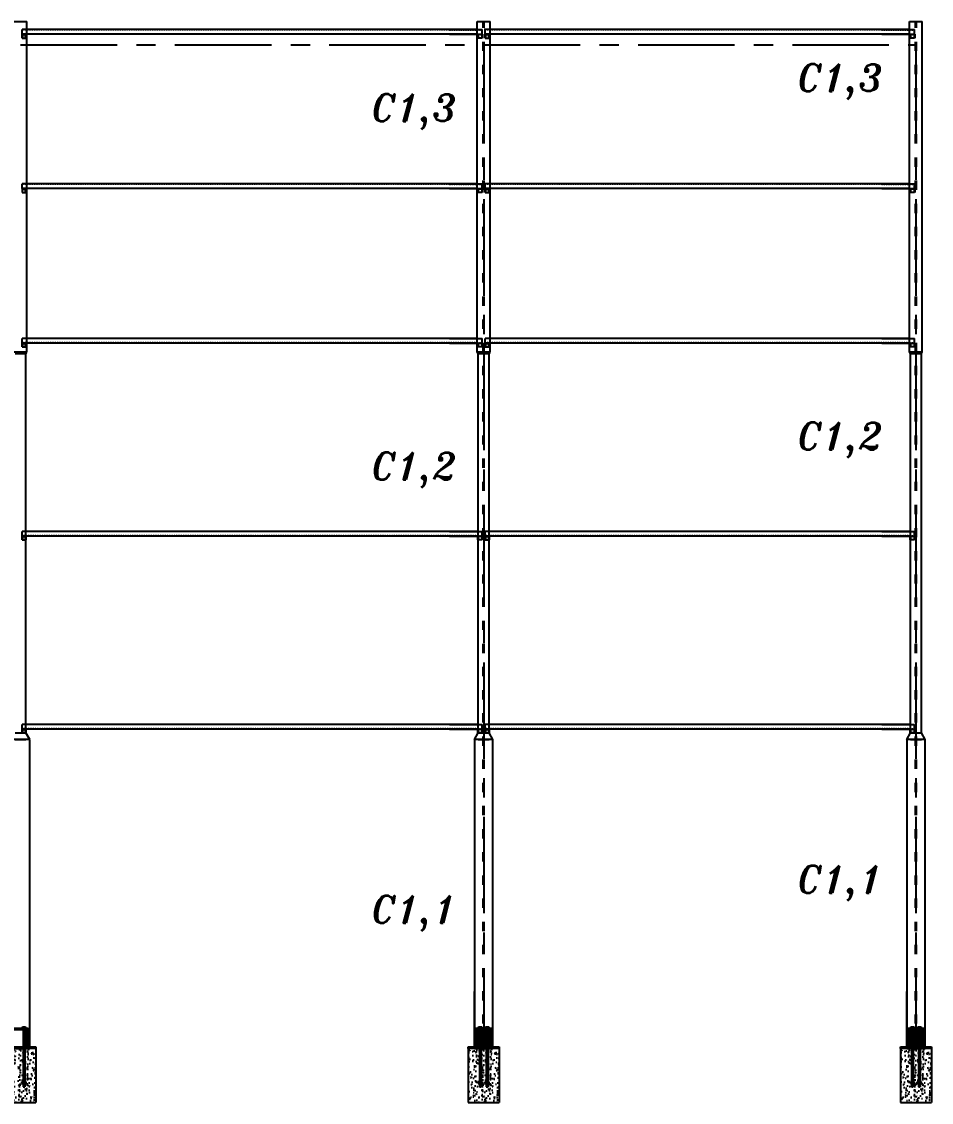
# Model space of a CAD drawing. Header units: inches. Extents: x -15 to 1885144, y -42615 to 866270.
# Drawn here: x 1697010 to 1708796, y -40137 to -26137 of the extents above; entities that cross this region are included whole.
import ezdxf

# ---------------------------------------------------------------- set-up
doc = ezdxf.new("R2010")
doc.units = ezdxf.units.IN
doc.header["$LTSCALE"] = 100
doc.header["$MEASUREMENT"] = 0
for name, pattern in [('CENTER', [2, 1.25, -0.25, 0.25, -0.25]), ('dash line', [30, 12, -18]), ('PHANTOM2', [1.25, 0.625, -0.125, 0.125, -0.125, 0.125, -0.125])]:
    doc.linetypes.add(name, pattern=pattern)
for name, color, linetype in [('axis', 8, 'PHANTOM2'), ('bolt', 1, 'Continuous'), ('layout', 7, 'Continuous'), ('pedestal', 9, 'Continuous'), ('purlins', 4, 'Continuous'), ('sections', 3, 'Continuous'), ('text', 3, 'Continuous')]:
    doc.layers.add(name, color=color, linetype=linetype)
doc.layers.add('weld', color=2, linetype='Continuous', lineweight=35)
doc.styles.add('TEXT-3', font='ITALICT.shx', dxfattribs={"height": 350})
pattern_1 = [(45, (817036.16079, -89278.5283), (-0.088388347648, 0.088388347648), [])]
pattern_2 = [(45, (817036.16079, -87278.5283), (-0.088388347648, 0.088388347648), [])]
pattern_3 = [(45, (823036.16079, -96278.5283), (-0.088388347648, 0.088388347648), [])]
pattern_4 = [(45, (823036.16079, -93778.5283), (-0.088388347648, 0.088388347648), [])]
pattern_5 = [(45, (823036.16079, -91278.5283), (-0.088388347648, 0.088388347648), [])]
pattern_6 = [(45, (823036.16079, -89278.5283), (-0.088388347648, 0.088388347648), [])]
pattern_7 = [(45, (823036.16079, -87278.5283), (-0.088388347648, 0.088388347648), [])]
pattern_8 = [(45, (828636.16079, -89278.5283), (-0.088388347648, 0.088388347648), [])]
pattern_9 = [(45, (828636.16079, -87278.5283), (-0.088388347648, 0.088388347648), [])]

# ---------------------------------------------------------------- blocks, each defined once
blk = doc.blocks.new('*U1041')
at = {"layer": 'text', "linetype": 'Continuous', "style": 'TEXT-3'}
for s, p in [('C1,3', (-617, 5050)), ('C1,2', (-617, 407)), ('C1,1', (-617, -5334))]:
    blk.add_text(s, height=350, dxfattribs=at).set_placement(p)
blk = doc.blocks.new('*U1042')
at = {"layer": 'text', "color": 0, "linetype": 'ByBlock', "lineweight": -2, "transparency": 16777216}
blk.add_blockref('*U1041', (60000, 0), dxfattribs=at)

msp = doc.modelspace()

# ---------------------------------------------------------------- hatches: boundary and pattern name
at = {"layer": 'bolt', "ltscale": 10}
h = msp.add_hatch(dxfattribs=at)
h.set_pattern_fill('ANSI31', color=256)
h.set_pattern_definition(pattern_2)
h.paths.add_polyline_path([(1697035.789, -26300.118), (1697045.789, -26300.118), (1697045.789, -26305.118), (1697035.789, -26305.118)])
h = msp.add_hatch(dxfattribs=at)
h.set_pattern_fill('ANSI31', color=256)
h.set_pattern_definition(pattern_2)
h.paths.add_polyline_path([(1697035.789, -26300.118), (1697045.789, -26300.118), (1697045.789, -26305.118), (1697035.789, -26305.118)])
h = msp.add_hatch(dxfattribs=at)
h.set_pattern_fill('ANSI31', color=256)
h.set_pattern_definition(pattern_7)
h.paths.add_polyline_path([(1702955.789, -26300.118), (1702945.789, -26300.118), (1702945.789, -26305.118), (1702955.789, -26305.118)])
h = msp.add_hatch(dxfattribs=at)
h.set_pattern_fill('ANSI31', color=256)
h.set_pattern_definition(pattern_7)
h.paths.add_polyline_path([(1702955.789, -26300.118), (1702945.789, -26300.118), (1702945.789, -26305.118), (1702955.789, -26305.118)])
h = msp.add_hatch(dxfattribs=at)
h.set_pattern_fill('ANSI31', color=256)
h.set_pattern_definition(pattern_7)
h.paths.add_polyline_path([(1703035.789, -26300.118), (1703045.789, -26300.118), (1703045.789, -26305.118), (1703035.789, -26305.118)])
h = msp.add_hatch(dxfattribs=at)
h.set_pattern_fill('ANSI31', color=256)
h.set_pattern_definition(pattern_7)
h.paths.add_polyline_path([(1703035.789, -26300.118), (1703045.789, -26300.118), (1703045.789, -26305.118), (1703035.789, -26305.118)])
h = msp.add_hatch(dxfattribs=at)
h.set_pattern_fill('ANSI31', color=256)
h.set_pattern_definition(pattern_9)
h.paths.add_polyline_path([(1708555.789, -26300.118), (1708545.789, -26300.118), (1708545.789, -26305.118), (1708555.789, -26305.118)])
h = msp.add_hatch(dxfattribs=at)
h.set_pattern_fill('ANSI31', color=256)
h.set_pattern_definition(pattern_9)
h.paths.add_polyline_path([(1708555.789, -26300.118), (1708545.789, -26300.118), (1708545.789, -26305.118), (1708555.789, -26305.118)])
h = msp.add_hatch(dxfattribs=at)
h.set_pattern_fill('ANSI31', color=256)
h.set_pattern_definition(pattern_1)
h.paths.add_polyline_path([(1697035.789, -28300.118), (1697045.789, -28300.118), (1697045.789, -28305.118), (1697035.789, -28305.118)])
h = msp.add_hatch(dxfattribs=at)
h.set_pattern_fill('ANSI31', color=256)
h.set_pattern_definition(pattern_1)
h.paths.add_polyline_path([(1697035.789, -28300.118), (1697045.789, -28300.118), (1697045.789, -28305.118), (1697035.789, -28305.118)])
h = msp.add_hatch(dxfattribs=at)
h.set_pattern_fill('ANSI31', color=256)
h.set_pattern_definition(pattern_6)
h.paths.add_polyline_path([(1702955.789, -28300.118), (1702945.789, -28300.118), (1702945.789, -28305.118), (1702955.789, -28305.118)])
h = msp.add_hatch(dxfattribs=at)
h.set_pattern_fill('ANSI31', color=256)
h.set_pattern_definition(pattern_6)
h.paths.add_polyline_path([(1702955.789, -28300.118), (1702945.789, -28300.118), (1702945.789, -28305.118), (1702955.789, -28305.118)])
h = msp.add_hatch(dxfattribs=at)
h.set_pattern_fill('ANSI31', color=256)
h.set_pattern_definition(pattern_6)
h.paths.add_polyline_path([(1703035.789, -28300.118), (1703045.789, -28300.118), (1703045.789, -28305.118), (1703035.789, -28305.118)])
h = msp.add_hatch(dxfattribs=at)
h.set_pattern_fill('ANSI31', color=256)
h.set_pattern_definition(pattern_6)
h.paths.add_polyline_path([(1703035.789, -28300.118), (1703045.789, -28300.118), (1703045.789, -28305.118), (1703035.789, -28305.118)])
h = msp.add_hatch(dxfattribs=at)
h.set_pattern_fill('ANSI31', color=256)
h.set_pattern_definition(pattern_8)
h.paths.add_polyline_path([(1708555.789, -28300.118), (1708545.789, -28300.118), (1708545.789, -28305.118), (1708555.789, -28305.118)])
h = msp.add_hatch(dxfattribs=at)
h.set_pattern_fill('ANSI31', color=256)
h.set_pattern_definition(pattern_8)
h.paths.add_polyline_path([(1708555.789, -28300.118), (1708545.789, -28300.118), (1708545.789, -28305.118), (1708555.789, -28305.118)])
h = msp.add_hatch(dxfattribs=at)
h.set_pattern_fill('ANSI31', color=256)
h.set_pattern_definition([(45, (817036.16079, -91278.5283), (-0.088388347648, 0.088388347648), [])])
h.paths.add_polyline_path([(1697035.789, -30300.118), (1697045.789, -30300.118), (1697045.789, -30305.118), (1697035.789, -30305.118)])
h = msp.add_hatch(dxfattribs=at)
h.set_pattern_fill('ANSI31', color=256)
h.set_pattern_definition(pattern_5)
h.paths.add_polyline_path([(1702955.789, -30300.118), (1702945.789, -30300.118), (1702945.789, -30305.118), (1702955.789, -30305.118)])
h = msp.add_hatch(dxfattribs=at)
h.set_pattern_fill('ANSI31', color=256)
h.set_pattern_definition(pattern_5)
h.paths.add_polyline_path([(1703035.789, -30300.118), (1703045.789, -30300.118), (1703045.789, -30305.118), (1703035.789, -30305.118)])
h = msp.add_hatch(dxfattribs=at)
h.set_pattern_fill('ANSI31', color=256)
h.set_pattern_definition([(45, (828636.16079, -91278.5283), (-0.088388347648, 0.088388347648), [])])
h.paths.add_polyline_path([(1708555.789, -30300.118), (1708545.789, -30300.118), (1708545.789, -30305.118), (1708555.789, -30305.118)])
h = msp.add_hatch(dxfattribs=at)
h.set_pattern_fill('ANSI31', color=256)
h.set_pattern_definition([(45, (817036.16079, -93778.5283), (-0.088388347648, 0.088388347648), [])])
h.paths.add_polyline_path([(1697035.789, -32800.118), (1697045.789, -32800.118), (1697045.789, -32805.118), (1697035.789, -32805.118)])
h = msp.add_hatch(dxfattribs=at)
h.set_pattern_fill('ANSI31', color=256)
h.set_pattern_definition(pattern_4)
h.paths.add_polyline_path([(1702955.789, -32800.118), (1702945.789, -32800.118), (1702945.789, -32805.118), (1702955.789, -32805.118)])
h = msp.add_hatch(dxfattribs=at)
h.set_pattern_fill('ANSI31', color=256)
h.set_pattern_definition(pattern_4)
h.paths.add_polyline_path([(1703035.789, -32800.118), (1703045.789, -32800.118), (1703045.789, -32805.118), (1703035.789, -32805.118)])
h = msp.add_hatch(dxfattribs=at)
h.set_pattern_fill('ANSI31', color=256)
h.set_pattern_definition([(45, (828636.16079, -93778.5283), (-0.088388347648, 0.088388347648), [])])
h.paths.add_polyline_path([(1708555.789, -32800.118), (1708545.789, -32800.118), (1708545.789, -32805.118), (1708555.789, -32805.118)])
h = msp.add_hatch(dxfattribs=at)
h.set_pattern_fill('ANSI31', color=256)
h.set_pattern_definition([(45, (817036.16079, -96278.5283), (-0.088388347648, 0.088388347648), [])])
h.paths.add_polyline_path([(1697035.789, -35300.118), (1697045.789, -35300.118), (1697045.789, -35305.118), (1697035.789, -35305.118)])
h = msp.add_hatch(dxfattribs=at)
h.set_pattern_fill('ANSI31', color=256)
h.set_pattern_definition(pattern_3)
h.paths.add_polyline_path([(1702955.789, -35300.118), (1702945.789, -35300.118), (1702945.789, -35305.118), (1702955.789, -35305.118)])
h = msp.add_hatch(dxfattribs=at)
h.set_pattern_fill('ANSI31', color=256)
h.set_pattern_definition(pattern_3)
h.paths.add_polyline_path([(1703035.789, -35300.118), (1703045.789, -35300.118), (1703045.789, -35305.118), (1703035.789, -35305.118)])
h = msp.add_hatch(dxfattribs=at)
h.set_pattern_fill('ANSI31', color=256)
h.set_pattern_definition([(45, (828636.16079, -96278.5283), (-0.088388347648, 0.088388347648), [])])
h.paths.add_polyline_path([(1708555.789, -35300.118), (1708545.789, -35300.118), (1708545.789, -35305.118), (1708555.789, -35305.118)])
at = {"layer": 'pedestal', "ltscale": 10}
h = msp.add_hatch(dxfattribs=at)
h.set_pattern_fill('AR-CONC', color=256, scale=19)
h.set_pattern_definition([(50, (748714.38, -80412.62), (136.279435, -11.922906), [14.25, -156.75]), (355, (748714.38, -80412.62), (-26.362753, 142.916505), [11.4, -125.4]), (100.451444, (748725.74, -80413.61), (109.91668, 130.993598), [12.110636, -133.217001]), (46.1842, (748714.38, -80374.62), (202.775853, -31.448663), [21.375, -235.125]), (96.635635, (748731.28, -80377.24), (177.58577, 185.082534), [18.165965, -199.825614]), (351.184164, (748714.38, -80374.62), (177.58577, 185.082534), [17.1, -188.1]), (21, (748733.38, -80384.12), (113.41234, -76.497589), [14.25, -156.75]), (326, (748733.38, -80384.12), (46.229913, 137.778509), [11.4, -125.4]), (71.451445, (748742.83, -80390.5), (159.642252, 61.280919), [12.110636, -133.217001]), (37.5, (748714.383, -80412.62), (2.3103725, 63.2498322), [0, -123.88, 0, -127.3, 0, -125.875]), (7.5, (748714.38, -80412.62), (49.983212, 74.9382253), [0, -72.58, 0, -121.03, 0, -47.975]), (327.5, (748672.013, -80412.62), (101.426263, -4.2854256), [0, -47.5, 0, -148.2, 0, -196.65]), (317.5, (748653.01, -80412.62), (110.805372, 19.019947), [0, -61.75, 0, -98.42, 0, -139.65])])
h.paths.add_polyline_path([(1696939.789, -39436.72), (1696795.789, -39436.72), (1696795.789, -40136.72), (1697195.789, -40136.72), (1697195.789, -39436.72), (1697051.789, -39436.72), (1697051.789, -39871.72), (1697068.289, -39871.72), (1697068.289, -39891.72), (1697051.789, -39891.72), (1697051.789, -39936.72), (1697029.789, -39936.72), (1697029.789, -39891.72), (1697013.289, -39891.72), (1697013.289, -39871.72), (1697029.789, -39871.72), (1697029.789, -39436.72), (1696961.789, -39436.72), (1696961.789, -39871.72), (1696978.289, -39871.72), (1696978.289, -39891.72), (1696961.789, -39891.72), (1696961.789, -39936.72), (1696939.789, -39936.72), (1696939.789, -39891.72), (1696923.289, -39891.72), (1696923.289, -39871.72), (1696939.789, -39871.72)])
h = msp.add_hatch(dxfattribs=at)
h.set_pattern_fill('AR-CONC', color=256, scale=19)
h.set_pattern_definition([(50, (754714.38, -80412.62), (136.279435, -11.922906), [14.25, -156.75]), (355, (754714.38, -80412.62), (-26.362753, 142.916505), [11.4, -125.4]), (100.451444, (754725.74, -80413.61), (109.91668, 130.993598), [12.110636, -133.217001]), (46.1842, (754714.38, -80374.62), (202.775853, -31.448663), [21.375, -235.125]), (96.635635, (754731.28, -80377.24), (177.58577, 185.082534), [18.165965, -199.825614]), (351.184164, (754714.38, -80374.62), (177.58577, 185.082534), [17.1, -188.1]), (21, (754733.38, -80384.12), (113.41234, -76.497589), [14.25, -156.75]), (326, (754733.38, -80384.12), (46.229913, 137.778509), [11.4, -125.4]), (71.451445, (754742.83, -80390.5), (159.642252, 61.280919), [12.110636, -133.217001]), (37.5, (754714.383, -80412.62), (2.3103725, 63.2498322), [0, -123.88, 0, -127.3, 0, -125.875]), (7.5, (754714.38, -80412.62), (49.983212, 74.9382253), [0, -72.58, 0, -121.03, 0, -47.975]), (327.5, (754672.013, -80412.62), (101.426263, -4.2854256), [0, -47.5, 0, -148.2, 0, -196.65]), (317.5, (754653.01, -80412.62), (110.805372, 19.019947), [0, -61.75, 0, -98.42, 0, -139.65])])
h.paths.add_polyline_path([(1702939.789, -39436.72), (1702795.789, -39436.72), (1702795.789, -40136.72), (1703195.789, -40136.72), (1703195.789, -39436.72), (1703051.789, -39436.72), (1703051.789, -39871.72), (1703068.289, -39871.72), (1703068.289, -39891.72), (1703051.789, -39891.72), (1703051.789, -39936.72), (1703029.789, -39936.72), (1703029.789, -39891.72), (1703013.289, -39891.72), (1703013.289, -39871.72), (1703029.789, -39871.72), (1703029.789, -39436.72), (1702961.789, -39436.72), (1702961.789, -39871.72), (1702978.289, -39871.72), (1702978.289, -39891.72), (1702961.789, -39891.72), (1702961.789, -39936.72), (1702939.789, -39936.72), (1702939.789, -39891.72), (1702923.289, -39891.72), (1702923.289, -39871.72), (1702939.789, -39871.72)])
h = msp.add_hatch(dxfattribs=at)
h.set_pattern_fill('AR-CONC', color=256, scale=19)
h.set_pattern_definition([(50, (760314.38, -80412.62), (136.279435, -11.922906), [14.25, -156.75]), (355, (760314.38, -80412.62), (-26.362753, 142.916505), [11.4, -125.4]), (100.451444, (760325.74, -80413.61), (109.91668, 130.993598), [12.110636, -133.217001]), (46.1842, (760314.38, -80374.62), (202.775853, -31.448663), [21.375, -235.125]), (96.635635, (760331.28, -80377.24), (177.58577, 185.082534), [18.165965, -199.825614]), (351.184164, (760314.38, -80374.62), (177.58577, 185.082534), [17.1, -188.1]), (21, (760333.38, -80384.12), (113.41234, -76.497589), [14.25, -156.75]), (326, (760333.38, -80384.12), (46.229913, 137.778509), [11.4, -125.4]), (71.451445, (760342.83, -80390.5), (159.642252, 61.280919), [12.110636, -133.217001]), (37.5, (760314.383, -80412.62), (2.3103725, 63.2498322), [0, -123.88, 0, -127.3, 0, -125.875]), (7.5, (760314.38, -80412.62), (49.983212, 74.9382253), [0, -72.58, 0, -121.03, 0, -47.975]), (327.5, (760272.013, -80412.62), (101.426263, -4.2854256), [0, -47.5, 0, -148.2, 0, -196.65]), (317.5, (760253.01, -80412.62), (110.805372, 19.019947), [0, -61.75, 0, -98.42, 0, -139.65])])
h.paths.add_polyline_path([(1708539.789, -39436.72), (1708395.789, -39436.72), (1708395.789, -40136.72), (1708795.789, -40136.72), (1708795.789, -39436.72), (1708651.789, -39436.72), (1708651.789, -39871.72), (1708668.289, -39871.72), (1708668.289, -39891.72), (1708651.789, -39891.72), (1708651.789, -39936.72), (1708629.789, -39936.72), (1708629.789, -39891.72), (1708613.289, -39891.72), (1708613.289, -39871.72), (1708629.789, -39871.72), (1708629.789, -39436.72), (1708561.789, -39436.72), (1708561.789, -39871.72), (1708578.289, -39871.72), (1708578.289, -39891.72), (1708561.789, -39891.72), (1708561.789, -39936.72), (1708539.789, -39936.72), (1708539.789, -39891.72), (1708523.289, -39891.72), (1708523.289, -39871.72), (1708539.789, -39871.72)])

# ---------------------------------------------------------------- linework, layer by layer
at = {"layer": 'axis', "linetype": 'CENTER', "ltscale": 10}
for p, q in [((1642995.789, -26436.72), (1708595.789, -26436.72)), ((1702995.789, -26436.72), (1702995.789, -39436.72)), ((1708595.789, -26436.72), (1708595.789, -39436.72))]:
    msp.add_line(p, q, dxfattribs=at)
at = {"layer": 'bolt', "ltscale": 10}
for p, q in [((1697035.789, -26305.118), (1697035.789, -26300.118)), ((1697035.789, -26305.118), (1697035.789, -26300.118)), ((1697045.789, -26305.118), (1697045.789, -26300.118)), ((1697045.789, -26305.118), (1697045.789, -26300.118)), ((1702945.789, -26305.118), (1702945.789, -26300.118)), ((1702945.789, -26305.118), (1702945.789, -26300.118)), ((1702955.789, -26305.118), (1702955.789, -26300.118)), ((1702955.789, -26305.118), (1702955.789, -26300.118)), ((1703035.789, -26305.118), (1703035.789, -26300.118)), ((1703035.789, -26305.118), (1703035.789, -26300.118)), ((1703045.789, -26305.118), (1703045.789, -26300.118)), ((1703045.789, -26305.118), (1703045.789, -26300.118)), ((1708545.789, -26305.118), (1708545.789, -26300.118)), ((1708545.789, -26305.118), (1708545.789, -26300.118)), ((1708555.789, -26305.118), (1708555.789, -26300.118)), ((1708555.789, -26305.118), (1708555.789, -26300.118)), ((1697035.789, -28305.118), (1697035.789, -28300.118)), ((1697035.789, -28305.118), (1697035.789, -28300.118)), ((1697045.789, -28305.118), (1697045.789, -28300.118)), ((1697045.789, -28305.118), (1697045.789, -28300.118)), ((1702945.789, -28305.118), (1702945.789, -28300.118)), ((1702945.789, -28305.118), (1702945.789, -28300.118)), ((1702955.789, -28305.118), (1702955.789, -28300.118)), ((1702955.789, -28305.118), (1702955.789, -28300.118)), ((1703035.789, -28305.118), (1703035.789, -28300.118)), ((1703035.789, -28305.118), (1703035.789, -28300.118)), ((1703045.789, -28305.118), (1703045.789, -28300.118)), ((1703045.789, -28305.118), (1703045.789, -28300.118)), ((1708545.789, -28305.118), (1708545.789, -28300.118)), ((1708545.789, -28305.118), (1708545.789, -28300.118)), ((1708555.789, -28305.118), (1708555.789, -28300.118)), ((1708555.789, -28305.118), (1708555.789, -28300.118)), ((1697035.789, -30305.118), (1697035.789, -30300.118)), ((1697045.789, -30305.118), (1697045.789, -30300.118)), ((1702945.789, -30305.118), (1702945.789, -30300.118)), ((1702955.789, -30305.118), (1702955.789, -30300.118)), ((1703035.789, -30305.118), (1703035.789, -30300.118)), ((1703045.789, -30305.118), (1703045.789, -30300.118)), ((1708545.789, -30305.118), (1708545.789, -30300.118)), ((1708555.789, -30305.118), (1708555.789, -30300.118)), ((1697035.789, -32805.118), (1697035.789, -32800.118)), ((1697045.789, -32805.118), (1697045.789, -32800.118)), ((1702945.789, -32805.118), (1702945.789, -32800.118)), ((1702955.789, -32805.118), (1702955.789, -32800.118)), ((1703035.789, -32805.118), (1703035.789, -32800.118)), ((1703045.789, -32805.118), (1703045.789, -32800.118)), ((1708545.789, -32805.118), (1708545.789, -32800.118)), ((1708555.789, -32805.118), (1708555.789, -32800.118)), ((1697035.789, -35305.118), (1697035.789, -35300.118)), ((1697045.789, -35305.118), (1697045.789, -35300.118)), ((1702945.789, -35305.118), (1702945.789, -35300.118)), ((1702955.789, -35305.118), (1702955.789, -35300.118)), ((1703035.789, -35305.118), (1703035.789, -35300.118)), ((1703045.789, -35305.118), (1703045.789, -35300.118)), ((1708545.789, -35305.118), (1708545.789, -35300.118)), ((1708555.789, -35305.118), (1708555.789, -35300.118))]:
    msp.add_line(p, q, dxfattribs=at)
at = {"layer": 'bolt'}
for p, q in [((1697019.789, -39176.72), (1697019.789, -39156.72)), ((1697019.789, -39156.72), (1697061.789, -39156.72)), ((1697029.789, -39176.72), (1697019.789, -39176.72)), ((1697029.789, -39156.72), (1697029.789, -39176.72)), ((1697040.789, -39156.72), (1697040.789, -39176.72)), ((1697051.789, -39156.72), (1697051.789, -39176.72)), ((1697061.789, -39156.72), (1697061.789, -39176.72)), ((1702929.789, -39176.72), (1702929.789, -39156.72)), ((1702929.789, -39156.72), (1702971.789, -39156.72)), ((1702939.789, -39176.72), (1702929.789, -39176.72)), ((1702939.789, -39156.72), (1702939.789, -39176.72)), ((1702950.789, -39156.72), (1702950.789, -39176.72)), ((1702961.789, -39156.72), (1702961.789, -39176.72)), ((1702971.789, -39156.72), (1702971.789, -39176.72)), ((1703019.789, -39176.72), (1703019.789, -39156.72)), ((1703019.789, -39156.72), (1703061.789, -39156.72)), ((1703029.789, -39176.72), (1703019.789, -39176.72)), ((1703029.789, -39156.72), (1703029.789, -39176.72)), ((1703040.789, -39156.72), (1703040.789, -39176.72)), ((1703051.789, -39156.72), (1703051.789, -39176.72)), ((1703061.789, -39156.72), (1703061.789, -39176.72)), ((1708529.789, -39176.72), (1708529.789, -39156.72)), ((1708529.789, -39156.72), (1708571.789, -39156.72)), ((1708539.789, -39176.72), (1708529.789, -39176.72)), ((1708539.789, -39156.72), (1708539.789, -39176.72)), ((1708550.789, -39156.72), (1708550.789, -39176.72)), ((1708561.789, -39156.72), (1708561.789, -39176.72)), ((1708571.789, -39156.72), (1708571.789, -39176.72)), ((1708619.789, -39176.72), (1708619.789, -39156.72)), ((1708619.789, -39156.72), (1708661.789, -39156.72)), ((1708629.789, -39176.72), (1708619.789, -39176.72)), ((1708629.789, -39156.72), (1708629.789, -39176.72)), ((1708640.789, -39156.72), (1708640.789, -39176.72)), ((1708651.789, -39156.72), (1708651.789, -39176.72)), ((1708661.789, -39156.72), (1708661.789, -39176.72)), ((1697029.789, -39436.72), (1697029.789, -39936.72)), ((1697051.789, -39436.72), (1697051.789, -39936.72)), ((1702939.789, -39436.72), (1702939.789, -39936.72)), ((1702961.789, -39436.72), (1702961.789, -39936.72)), ((1703029.789, -39436.72), (1703029.789, -39936.72)), ((1703051.789, -39436.72), (1703051.789, -39936.72)), ((1708539.789, -39436.72), (1708539.789, -39936.72)), ((1708561.789, -39436.72), (1708561.789, -39936.72)), ((1708629.789, -39436.72), (1708629.789, -39936.72)), ((1708651.789, -39436.72), (1708651.789, -39936.72)), ((1697068.289, -39871.72), (1697013.289, -39871.72)), ((1697013.289, -39871.72), (1697013.289, -39891.72)), ((1697013.289, -39891.72), (1697068.289, -39891.72)), ((1697068.289, -39891.72), (1697068.289, -39871.72)), ((1702978.289, -39871.72), (1702923.289, -39871.72)), ((1702923.289, -39871.72), (1702923.289, -39891.72)), ((1702923.289, -39891.72), (1702978.289, -39891.72)), ((1702978.289, -39891.72), (1702978.289, -39871.72)), ((1703068.289, -39871.72), (1703013.289, -39871.72)), ((1703013.289, -39871.72), (1703013.289, -39891.72)), ((1703013.289, -39891.72), (1703068.289, -39891.72)), ((1703068.289, -39891.72), (1703068.289, -39871.72)), ((1708578.289, -39871.72), (1708523.289, -39871.72)), ((1708523.289, -39871.72), (1708523.289, -39891.72)), ((1708523.289, -39891.72), (1708578.289, -39891.72)), ((1708578.289, -39891.72), (1708578.289, -39871.72)), ((1708668.289, -39871.72), (1708613.289, -39871.72)), ((1708613.289, -39871.72), (1708613.289, -39891.72)), ((1708613.289, -39891.72), (1708668.289, -39891.72)), ((1708668.289, -39891.72), (1708668.289, -39871.72)), ((1697029.789, -39936.72), (1697051.789, -39936.72)), ((1702939.789, -39936.72), (1702961.789, -39936.72)), ((1703029.789, -39936.72), (1703051.789, -39936.72)), ((1708539.789, -39936.72), (1708561.789, -39936.72)), ((1708629.789, -39936.72), (1708651.789, -39936.72))]:
    msp.add_line(p, q, dxfattribs=at)
at = {"layer": 'bolt', "linetype": 'dash line'}
for p, q in [((1697029.789, -39176.72), (1697029.789, -39436.72)), ((1697051.789, -39176.72), (1697051.789, -39436.72)), ((1702939.789, -39176.72), (1702939.789, -39436.72)), ((1702961.789, -39176.72), (1702961.789, -39436.72)), ((1703029.789, -39176.72), (1703029.789, -39436.72)), ((1703051.789, -39176.72), (1703051.789, -39436.72)), ((1708539.789, -39176.72), (1708539.789, -39436.72)), ((1708561.789, -39176.72), (1708561.789, -39436.72)), ((1708629.789, -39176.72), (1708629.789, -39436.72)), ((1708651.789, -39176.72), (1708651.789, -39436.72))]:
    msp.add_line(p, q, dxfattribs=at)
at = {"layer": 'layout', "ltscale": 0.01}
for p, q in [((1696913.289, -26136.72), (1697078.289, -26136.72)), ((1697078.289, -30415.07), (1697078.289, -26136.72)), ((1702913.289, -30415.07), (1702913.289, -26136.72)), ((1702913.289, -26136.72), (1703078.289, -26136.72)), ((1703078.289, -30415.07), (1703078.289, -26136.72)), ((1708513.289, -30415.07), (1708513.289, -26136.72)), ((1708513.289, -26136.72), (1708678.289, -26136.72)), ((1708678.289, -30415.07), (1708678.289, -26136.72)), ((1696913.289, -30415.07), (1697078.289, -30415.07)), ((1696925.789, -30436.72), (1697065.789, -30436.72)), ((1696925.789, -30436.72), (1697065.789, -30436.72)), ((1697065.789, -30436.72), (1697078.289, -30415.07)), ((1697065.789, -35350.118), (1697065.789, -30436.72)), ((1702925.789, -30436.72), (1702913.289, -30415.07)), ((1702913.289, -30415.07), (1703078.289, -30415.07)), ((1702925.789, -35350.118), (1702925.789, -30436.72)), ((1702925.789, -30436.72), (1703065.789, -30436.72)), ((1702925.789, -30436.72), (1703065.789, -30436.72)), ((1703065.789, -30436.72), (1703078.289, -30415.07)), ((1703065.789, -35350.118), (1703065.789, -30436.72)), ((1708525.789, -30436.72), (1708513.289, -30415.07)), ((1708513.289, -30415.07), (1708678.289, -30415.07)), ((1708525.789, -35350.118), (1708525.789, -30436.72)), ((1708525.789, -30436.72), (1708665.789, -30436.72)), ((1708525.789, -30436.72), (1708665.789, -30436.72)), ((1708665.789, -30436.72), (1708678.289, -30415.07)), ((1708665.789, -35350.118), (1708665.789, -30436.72)), ((1696925.789, -35350.118), (1697065.789, -35350.118)), ((1697115.789, -35436.72), (1697065.789, -35350.118)), ((1702875.789, -35436.72), (1702925.789, -35350.118)), ((1702925.789, -35350.118), (1703065.789, -35350.118)), ((1703115.789, -35436.72), (1703065.789, -35350.118)), ((1708475.789, -35436.72), (1708525.789, -35350.118)), ((1708525.789, -35350.118), (1708665.789, -35350.118)), ((1708715.789, -35436.72), (1708665.789, -35350.118)), ((1696925.789, -35436.72), (1697065.789, -35436.72)), ((1702925.789, -35436.72), (1703065.789, -35436.72)), ((1708525.789, -35436.72), (1708665.789, -35436.72))]:
    msp.add_line(p, q, dxfattribs=at)
at = {"layer": 'layout', "linetype": 'dash line', "ltscale": 0.1}
for p, q in [((1702988.289, -39416.72), (1702988.289, -26136.72)), ((1703003.289, -39416.72), (1703003.289, -26136.72)), ((1708588.289, -39416.72), (1708588.289, -26136.72)), ((1708603.289, -39416.72), (1708603.289, -26136.72))]:
    msp.add_line(p, q, dxfattribs=at)
at = {"layer": 'layout', "ltscale": 10}
for p, q in [((1697115.789, -35436.72), (1696875.789, -35436.72)), ((1697115.789, -39416.72), (1697115.789, -35436.72)), ((1703115.789, -35436.72), (1702875.789, -35436.72)), ((1702875.789, -35436.72), (1702875.789, -39416.72)), ((1703115.789, -39416.72), (1703115.789, -35436.72)), ((1708715.789, -35436.72), (1708475.789, -35436.72)), ((1708475.789, -35436.72), (1708475.789, -39416.72)), ((1708715.789, -39416.72), (1708715.789, -35436.72)), ((1696875.789, -39436.72), (1697115.789, -39436.72)), ((1702875.789, -39436.72), (1703115.789, -39436.72)), ((1708475.789, -39436.72), (1708715.789, -39436.72))]:
    msp.add_line(p, q, dxfattribs=at)
at = {"layer": 'pedestal', "ltscale": 10}
for p, q in [((1697195.789, -39436.72), (1697195.789, -40136.72)), ((1702795.789, -39436.72), (1702795.789, -40136.72)), ((1703195.789, -39436.72), (1703195.789, -40136.72)), ((1708395.789, -39436.72), (1708395.789, -40136.72)), ((1708795.789, -39436.72), (1708795.789, -40136.72)), ((1696795.789, -40136.72), (1697195.789, -40136.72)), ((1702795.789, -40136.72), (1703195.789, -40136.72)), ((1708395.789, -40136.72), (1708795.789, -40136.72))]:
    msp.add_line(p, q, dxfattribs=at)
at = {"layer": 'purlins', "ltscale": 10}
for p, q in [((1702913.289, -26240.118), (1697015.789, -26240.118)), ((1697015.789, -26300.118), (1697015.789, -26240.118)), ((1702913.289, -26240.118), (1697015.789, -26240.118)), ((1697015.789, -26300.118), (1697015.789, -26240.118)), ((1702913.289, -26300.118), (1697015.789, -26300.118)), ((1697065.789, -26300.118), (1697015.789, -26300.118)), ((1697015.789, -26300.118), (1697015.789, -26305.118)), ((1702913.289, -26300.118), (1697015.789, -26300.118)), ((1697065.789, -26300.118), (1697015.789, -26300.118)), ((1697015.789, -26300.118), (1697015.789, -26305.118)), ((1697015.789, -26305.118), (1697065.789, -26305.118)), ((1697015.789, -26305.118), (1697015.789, -26350.118)), ((1697015.789, -26305.118), (1697065.789, -26305.118)), ((1697015.789, -26305.118), (1697015.789, -26350.118)), ((1697065.789, -26305.118), (1697065.789, -26300.118)), ((1697065.789, -26305.118), (1697065.789, -26300.118)), ((1697065.789, -26350.118), (1697065.789, -26305.118)), ((1697065.789, -26350.118), (1697065.789, -26305.118)), ((1702551.836, -26240.118), (1702975.789, -26240.118)), ((1702551.836, -26240.118), (1702975.789, -26240.118)), ((1702551.836, -26300.118), (1702975.789, -26300.118)), ((1702551.836, -26300.118), (1702975.789, -26300.118)), ((1702925.789, -26300.118), (1702975.789, -26300.118)), ((1702925.789, -26305.118), (1702925.789, -26300.118)), ((1702925.789, -26300.118), (1702975.789, -26300.118)), ((1702925.789, -26305.118), (1702925.789, -26300.118)), ((1702975.789, -26305.118), (1702925.789, -26305.118)), ((1702925.789, -26350.118), (1702925.789, -26305.118)), ((1702975.789, -26305.118), (1702925.789, -26305.118)), ((1702925.789, -26350.118), (1702925.789, -26305.118)), ((1702975.789, -26300.118), (1702975.789, -26240.118)), ((1702975.789, -26300.118), (1702975.789, -26240.118)), ((1702975.789, -26300.118), (1702975.789, -26305.118)), ((1702975.789, -26300.118), (1702975.789, -26305.118)), ((1702975.789, -26305.118), (1702975.789, -26350.118)), ((1702975.789, -26305.118), (1702975.789, -26350.118)), ((1708513.289, -26240.118), (1703003.289, -26240.118)), ((1708513.289, -26240.118), (1703003.289, -26240.118)), ((1708513.289, -26300.118), (1703003.289, -26300.118)), ((1708513.289, -26300.118), (1703003.289, -26300.118)), ((1703015.789, -26300.118), (1703015.789, -26240.118)), ((1703015.789, -26300.118), (1703015.789, -26240.118)), ((1703065.789, -26300.118), (1703015.789, -26300.118)), ((1703015.789, -26300.118), (1703015.789, -26305.118)), ((1703065.789, -26300.118), (1703015.789, -26300.118)), ((1703015.789, -26300.118), (1703015.789, -26305.118)), ((1703015.789, -26305.118), (1703065.789, -26305.118)), ((1703015.789, -26305.118), (1703015.789, -26350.118)), ((1703015.789, -26305.118), (1703065.789, -26305.118)), ((1703015.789, -26305.118), (1703015.789, -26350.118)), ((1703065.789, -26305.118), (1703065.789, -26300.118)), ((1703065.789, -26305.118), (1703065.789, -26300.118)), ((1703065.789, -26350.118), (1703065.789, -26305.118)), ((1703065.789, -26350.118), (1703065.789, -26305.118)), ((1708151.836, -26240.118), (1708575.789, -26240.118)), ((1708151.836, -26240.118), (1708575.789, -26240.118)), ((1708151.836, -26300.118), (1708575.789, -26300.118)), ((1708151.836, -26300.118), (1708575.789, -26300.118)), ((1708525.789, -26300.118), (1708575.789, -26300.118)), ((1708525.789, -26305.118), (1708525.789, -26300.118)), ((1708525.789, -26300.118), (1708575.789, -26300.118)), ((1708525.789, -26305.118), (1708525.789, -26300.118)), ((1708575.789, -26305.118), (1708525.789, -26305.118)), ((1708525.789, -26350.118), (1708525.789, -26305.118)), ((1708575.789, -26305.118), (1708525.789, -26305.118)), ((1708525.789, -26350.118), (1708525.789, -26305.118)), ((1708575.789, -26300.118), (1708575.789, -26240.118)), ((1708575.789, -26300.118), (1708575.789, -26240.118)), ((1708575.789, -26300.118), (1708575.789, -26305.118)), ((1708575.789, -26300.118), (1708575.789, -26305.118)), ((1708575.789, -26305.118), (1708575.789, -26350.118)), ((1708575.789, -26305.118), (1708575.789, -26350.118)), ((1697015.789, -26350.118), (1697065.789, -26350.118)), ((1697015.789, -26350.118), (1697065.789, -26350.118)), ((1702975.789, -26350.118), (1702925.789, -26350.118)), ((1702975.789, -26350.118), (1702925.789, -26350.118)), ((1703015.789, -26350.118), (1703065.789, -26350.118)), ((1703015.789, -26350.118), (1703065.789, -26350.118)), ((1708575.789, -26350.118), (1708525.789, -26350.118)), ((1708575.789, -26350.118), (1708525.789, -26350.118)), ((1702913.289, -28240.118), (1697015.789, -28240.118)), ((1697015.789, -28300.118), (1697015.789, -28240.118)), ((1702913.289, -28240.118), (1697015.789, -28240.118)), ((1697015.789, -28300.118), (1697015.789, -28240.118)), ((1702551.836, -28240.118), (1702975.789, -28240.118)), ((1702551.836, -28240.118), (1702975.789, -28240.118)), ((1702975.789, -28300.118), (1702975.789, -28240.118)), ((1702975.789, -28300.118), (1702975.789, -28240.118)), ((1708513.289, -28240.118), (1703015.789, -28240.118)), ((1703015.789, -28300.118), (1703015.789, -28240.118)), ((1708513.289, -28240.118), (1703015.789, -28240.118)), ((1703015.789, -28300.118), (1703015.789, -28240.118)), ((1708151.836, -28240.118), (1708575.789, -28240.118)), ((1708151.836, -28240.118), (1708575.789, -28240.118)), ((1708575.789, -28300.118), (1708575.789, -28240.118)), ((1708575.789, -28300.118), (1708575.789, -28240.118)), ((1702913.289, -28300.118), (1697015.789, -28300.118)), ((1697065.789, -28300.118), (1697015.789, -28300.118)), ((1697015.789, -28300.118), (1697015.789, -28305.118)), ((1702913.289, -28300.118), (1697015.789, -28300.118)), ((1697065.789, -28300.118), (1697015.789, -28300.118)), ((1697015.789, -28300.118), (1697015.789, -28305.118)), ((1697015.789, -28305.118), (1697065.789, -28305.118)), ((1697015.789, -28305.118), (1697015.789, -28350.118)), ((1697015.789, -28305.118), (1697065.789, -28305.118)), ((1697015.789, -28305.118), (1697015.789, -28350.118)), ((1697015.789, -28350.118), (1697065.789, -28350.118)), ((1697015.789, -28350.118), (1697065.789, -28350.118)), ((1697065.789, -28305.118), (1697065.789, -28300.118)), ((1697065.789, -28305.118), (1697065.789, -28300.118)), ((1697065.789, -28350.118), (1697065.789, -28305.118)), ((1697065.789, -28350.118), (1697065.789, -28305.118)), ((1702551.836, -28300.118), (1702975.789, -28300.118)), ((1702551.836, -28300.118), (1702975.789, -28300.118)), ((1702925.789, -28300.118), (1702975.789, -28300.118)), ((1702925.789, -28305.118), (1702925.789, -28300.118)), ((1702925.789, -28300.118), (1702975.789, -28300.118)), ((1702925.789, -28305.118), (1702925.789, -28300.118)), ((1702975.789, -28305.118), (1702925.789, -28305.118)), ((1702925.789, -28350.118), (1702925.789, -28305.118)), ((1702975.789, -28305.118), (1702925.789, -28305.118)), ((1702925.789, -28350.118), (1702925.789, -28305.118)), ((1702975.789, -28350.118), (1702925.789, -28350.118)), ((1702975.789, -28350.118), (1702925.789, -28350.118)), ((1702975.789, -28300.118), (1702975.789, -28305.118)), ((1702975.789, -28300.118), (1702975.789, -28305.118)), ((1702975.789, -28305.118), (1702975.789, -28350.118)), ((1702975.789, -28305.118), (1702975.789, -28350.118)), ((1708513.289, -28300.118), (1703015.789, -28300.118)), ((1703065.789, -28300.118), (1703015.789, -28300.118)), ((1703015.789, -28300.118), (1703015.789, -28305.118)), ((1708513.289, -28300.118), (1703015.789, -28300.118)), ((1703065.789, -28300.118), (1703015.789, -28300.118)), ((1703015.789, -28300.118), (1703015.789, -28305.118)), ((1703015.789, -28305.118), (1703065.789, -28305.118)), ((1703015.789, -28305.118), (1703015.789, -28350.118)), ((1703015.789, -28305.118), (1703065.789, -28305.118)), ((1703015.789, -28305.118), (1703015.789, -28350.118)), ((1703015.789, -28350.118), (1703065.789, -28350.118)), ((1703015.789, -28350.118), (1703065.789, -28350.118)), ((1703065.789, -28305.118), (1703065.789, -28300.118)), ((1703065.789, -28305.118), (1703065.789, -28300.118)), ((1703065.789, -28350.118), (1703065.789, -28305.118)), ((1703065.789, -28350.118), (1703065.789, -28305.118)), ((1708151.836, -28300.118), (1708575.789, -28300.118)), ((1708151.836, -28300.118), (1708575.789, -28300.118)), ((1708525.789, -28300.118), (1708575.789, -28300.118)), ((1708525.789, -28305.118), (1708525.789, -28300.118)), ((1708525.789, -28300.118), (1708575.789, -28300.118)), ((1708525.789, -28305.118), (1708525.789, -28300.118)), ((1708575.789, -28305.118), (1708525.789, -28305.118)), ((1708525.789, -28350.118), (1708525.789, -28305.118)), ((1708575.789, -28305.118), (1708525.789, -28305.118)), ((1708525.789, -28350.118), (1708525.789, -28305.118)), ((1708575.789, -28350.118), (1708525.789, -28350.118)), ((1708575.789, -28350.118), (1708525.789, -28350.118)), ((1708575.789, -28300.118), (1708575.789, -28305.118)), ((1708575.789, -28300.118), (1708575.789, -28305.118)), ((1708575.789, -28305.118), (1708575.789, -28350.118)), ((1708575.789, -28305.118), (1708575.789, -28350.118)), ((1702913.289, -30240.118), (1697015.789, -30240.118)), ((1697015.789, -30300.118), (1697015.789, -30240.118)), ((1702913.289, -30300.118), (1697015.789, -30300.118)), ((1697065.789, -30300.118), (1697015.789, -30300.118)), ((1697015.789, -30300.118), (1697015.789, -30305.118)), ((1697015.789, -30305.118), (1697065.789, -30305.118)), ((1697015.789, -30305.118), (1697015.789, -30350.118)), ((1697015.789, -30350.118), (1697065.789, -30350.118)), ((1697065.789, -30305.118), (1697065.789, -30300.118)), ((1697065.789, -30350.118), (1697065.789, -30305.118)), ((1702551.836, -30240.118), (1702975.789, -30240.118)), ((1702551.836, -30300.118), (1702975.789, -30300.118)), ((1702925.789, -30300.118), (1702975.789, -30300.118)), ((1702925.789, -30305.118), (1702925.789, -30300.118)), ((1702975.789, -30305.118), (1702925.789, -30305.118)), ((1702925.789, -30350.118), (1702925.789, -30305.118)), ((1702975.789, -30350.118), (1702925.789, -30350.118)), ((1702975.789, -30300.118), (1702975.789, -30240.118)), ((1702975.789, -30300.118), (1702975.789, -30305.118)), ((1702975.789, -30305.118), (1702975.789, -30350.118)), ((1708513.289, -30240.118), (1703015.789, -30240.118)), ((1703015.789, -30300.118), (1703015.789, -30240.118)), ((1708513.289, -30300.118), (1703015.789, -30300.118)), ((1703065.789, -30300.118), (1703015.789, -30300.118)), ((1703015.789, -30300.118), (1703015.789, -30305.118)), ((1703015.789, -30305.118), (1703065.789, -30305.118)), ((1703015.789, -30305.118), (1703015.789, -30350.118)), ((1703015.789, -30350.118), (1703065.789, -30350.118)), ((1703065.789, -30305.118), (1703065.789, -30300.118)), ((1703065.789, -30350.118), (1703065.789, -30305.118)), ((1708151.836, -30240.118), (1708575.789, -30240.118)), ((1708151.836, -30300.118), (1708575.789, -30300.118)), ((1708525.789, -30300.118), (1708575.789, -30300.118)), ((1708525.789, -30305.118), (1708525.789, -30300.118)), ((1708575.789, -30305.118), (1708525.789, -30305.118)), ((1708525.789, -30350.118), (1708525.789, -30305.118)), ((1708575.789, -30350.118), (1708525.789, -30350.118)), ((1708575.789, -30300.118), (1708575.789, -30240.118)), ((1708575.789, -30300.118), (1708575.789, -30305.118)), ((1708575.789, -30305.118), (1708575.789, -30350.118)), ((1702925.789, -32740.118), (1697015.789, -32740.118)), ((1697015.789, -32800.118), (1697015.789, -32740.118)), ((1702551.836, -32740.118), (1702975.789, -32740.118)), ((1702975.789, -32800.118), (1702975.789, -32740.118)), ((1708525.789, -32740.118), (1703015.789, -32740.118)), ((1703015.789, -32800.118), (1703015.789, -32740.118)), ((1708151.836, -32740.118), (1708575.789, -32740.118)), ((1708575.789, -32800.118), (1708575.789, -32740.118)), ((1702925.789, -32800.118), (1697015.789, -32800.118)), ((1697065.789, -32800.118), (1697015.789, -32800.118)), ((1697015.789, -32800.118), (1697015.789, -32805.118)), ((1697015.789, -32805.118), (1697065.789, -32805.118)), ((1697015.789, -32805.118), (1697015.789, -32850.118)), ((1697015.789, -32850.118), (1697065.789, -32850.118)), ((1697065.789, -32805.118), (1697065.789, -32800.118)), ((1697065.789, -32850.118), (1697065.789, -32805.118)), ((1702551.836, -32800.118), (1702975.789, -32800.118)), ((1702925.789, -32800.118), (1702975.789, -32800.118)), ((1702925.789, -32805.118), (1702925.789, -32800.118)), ((1702975.789, -32805.118), (1702925.789, -32805.118)), ((1702925.789, -32850.118), (1702925.789, -32805.118)), ((1702975.789, -32850.118), (1702925.789, -32850.118)), ((1702975.789, -32800.118), (1702975.789, -32805.118)), ((1702975.789, -32805.118), (1702975.789, -32850.118)), ((1708525.789, -32800.118), (1703015.789, -32800.118)), ((1703065.789, -32800.118), (1703015.789, -32800.118)), ((1703015.789, -32800.118), (1703015.789, -32805.118)), ((1703015.789, -32805.118), (1703065.789, -32805.118)), ((1703015.789, -32805.118), (1703015.789, -32850.118)), ((1703015.789, -32850.118), (1703065.789, -32850.118)), ((1703065.789, -32805.118), (1703065.789, -32800.118)), ((1703065.789, -32850.118), (1703065.789, -32805.118)), ((1708151.836, -32800.118), (1708575.789, -32800.118)), ((1708525.789, -32800.118), (1708575.789, -32800.118)), ((1708525.789, -32805.118), (1708525.789, -32800.118)), ((1708575.789, -32805.118), (1708525.789, -32805.118)), ((1708525.789, -32850.118), (1708525.789, -32805.118)), ((1708575.789, -32850.118), (1708525.789, -32850.118)), ((1708575.789, -32800.118), (1708575.789, -32805.118)), ((1708575.789, -32805.118), (1708575.789, -32850.118)), ((1702925.789, -35240.118), (1697015.789, -35240.118)), ((1697015.789, -35300.118), (1697015.789, -35240.118)), ((1702551.836, -35240.118), (1702975.789, -35240.118)), ((1702975.789, -35300.118), (1702975.789, -35240.118)), ((1708525.789, -35240.118), (1703015.789, -35240.118)), ((1703015.789, -35300.118), (1703015.789, -35240.118)), ((1708151.836, -35240.118), (1708575.789, -35240.118)), ((1708575.789, -35300.118), (1708575.789, -35240.118)), ((1702925.789, -35300.118), (1697015.789, -35300.118)), ((1697065.789, -35300.118), (1697015.789, -35300.118)), ((1697015.789, -35300.118), (1697015.789, -35305.118)), ((1697015.789, -35305.118), (1697065.789, -35305.118)), ((1697015.789, -35305.118), (1697015.789, -35350.118)), ((1697015.789, -35350.118), (1697065.789, -35350.118)), ((1697065.789, -35305.118), (1697065.789, -35300.118)), ((1697065.789, -35350.118), (1697065.789, -35305.118)), ((1702551.836, -35300.118), (1702975.789, -35300.118)), ((1702925.789, -35300.118), (1702975.789, -35300.118)), ((1702925.789, -35305.118), (1702925.789, -35300.118)), ((1702975.789, -35305.118), (1702925.789, -35305.118)), ((1702925.789, -35350.118), (1702925.789, -35305.118)), ((1702975.789, -35350.118), (1702925.789, -35350.118)), ((1702975.789, -35300.118), (1702975.789, -35305.118)), ((1702975.789, -35305.118), (1702975.789, -35350.118)), ((1708525.789, -35300.118), (1703015.789, -35300.118)), ((1703065.789, -35300.118), (1703015.789, -35300.118)), ((1703015.789, -35300.118), (1703015.789, -35305.118)), ((1703015.789, -35305.118), (1703065.789, -35305.118)), ((1703015.789, -35305.118), (1703015.789, -35350.118)), ((1703015.789, -35350.118), (1703065.789, -35350.118)), ((1703065.789, -35305.118), (1703065.789, -35300.118)), ((1703065.789, -35350.118), (1703065.789, -35305.118)), ((1708151.836, -35300.118), (1708575.789, -35300.118)), ((1708525.789, -35300.118), (1708575.789, -35300.118)), ((1708525.789, -35305.118), (1708525.789, -35300.118)), ((1708575.789, -35305.118), (1708525.789, -35305.118)), ((1708525.789, -35350.118), (1708525.789, -35305.118)), ((1708575.789, -35350.118), (1708525.789, -35350.118)), ((1708575.789, -35300.118), (1708575.789, -35305.118)), ((1708575.789, -35305.118), (1708575.789, -35350.118)), ((1708665.789, -35305.118), (1708665.789, -35300.118)), ((1708665.789, -35350.118), (1708665.789, -35305.118))]:
    msp.add_line(p, q, dxfattribs=at)
at = {"layer": 'purlins', "linetype": 'dash line', "ltscale": 0.01}
for p, q in [((1702913.289, -26242.118), (1697015.789, -26242.118)), ((1702913.289, -26242.118), (1697015.789, -26242.118)), ((1702913.289, -26298.118), (1697015.789, -26298.118)), ((1702913.289, -26298.118), (1697015.789, -26298.118)), ((1702551.836, -26242.118), (1702975.789, -26242.118)), ((1702551.836, -26242.118), (1702975.789, -26242.118)), ((1702551.836, -26298.118), (1702975.789, -26298.118)), ((1702551.836, -26298.118), (1702975.789, -26298.118)), ((1708513.289, -26242.118), (1703003.289, -26242.118)), ((1708513.289, -26242.118), (1703003.289, -26242.118)), ((1708513.289, -26298.118), (1703003.289, -26298.118)), ((1708513.289, -26298.118), (1703003.289, -26298.118)), ((1708151.836, -26242.118), (1708575.789, -26242.118)), ((1708151.836, -26242.118), (1708575.789, -26242.118)), ((1708151.836, -26298.118), (1708575.789, -26298.118)), ((1708151.836, -26298.118), (1708575.789, -26298.118)), ((1702913.289, -28242.118), (1697015.789, -28242.118)), ((1702913.289, -28242.118), (1697015.789, -28242.118)), ((1702551.836, -28242.118), (1702975.789, -28242.118)), ((1702551.836, -28242.118), (1702975.789, -28242.118)), ((1708513.289, -28242.118), (1703015.789, -28242.118)), ((1708513.289, -28242.118), (1703015.789, -28242.118)), ((1708151.836, -28242.118), (1708575.789, -28242.118)), ((1708151.836, -28242.118), (1708575.789, -28242.118)), ((1702913.289, -28298.118), (1697015.789, -28298.118)), ((1702913.289, -28298.118), (1697015.789, -28298.118)), ((1702551.836, -28298.118), (1702975.789, -28298.118)), ((1702551.836, -28298.118), (1702975.789, -28298.118)), ((1708513.289, -28298.118), (1703015.789, -28298.118)), ((1708513.289, -28298.118), (1703015.789, -28298.118)), ((1708151.836, -28298.118), (1708575.789, -28298.118)), ((1708151.836, -28298.118), (1708575.789, -28298.118)), ((1702913.289, -30242.118), (1697015.789, -30242.118)), ((1702913.289, -30298.118), (1697015.789, -30298.118)), ((1702551.836, -30242.118), (1702975.789, -30242.118)), ((1702551.836, -30298.118), (1702975.789, -30298.118)), ((1708513.289, -30242.118), (1703015.789, -30242.118)), ((1708513.289, -30298.118), (1703015.789, -30298.118)), ((1708151.836, -30242.118), (1708575.789, -30242.118)), ((1708151.836, -30298.118), (1708575.789, -30298.118)), ((1702925.789, -32742.118), (1697015.789, -32742.118)), ((1702551.836, -32742.118), (1702975.789, -32742.118)), ((1708525.789, -32742.118), (1703015.789, -32742.118)), ((1708151.836, -32742.118), (1708575.789, -32742.118)), ((1702925.789, -32798.118), (1697015.789, -32798.118)), ((1702551.836, -32798.118), (1702975.789, -32798.118)), ((1708525.789, -32798.118), (1703015.789, -32798.118)), ((1708151.836, -32798.118), (1708575.789, -32798.118)), ((1702925.789, -35242.118), (1697015.789, -35242.118)), ((1702551.836, -35242.118), (1702975.789, -35242.118)), ((1708525.789, -35242.118), (1703015.789, -35242.118)), ((1708151.836, -35242.118), (1708575.789, -35242.118)), ((1702925.789, -35298.118), (1697015.789, -35298.118)), ((1702551.836, -35298.118), (1702975.789, -35298.118)), ((1708525.789, -35298.118), (1703015.789, -35298.118)), ((1708151.836, -35298.118), (1708575.789, -35298.118))]:
    msp.add_line(p, q, dxfattribs=at)
at = {"layer": 'sections'}
for p, q in [((1697115.789, -39416.72), (1697115.789, -38698.273)), ((1702875.789, -39416.72), (1702875.789, -38698.273)), ((1703115.789, -39416.72), (1703115.789, -38698.273)), ((1708475.789, -39416.72), (1708475.789, -38698.273)), ((1708715.789, -39416.72), (1708715.789, -38698.273)), ((1696895.789, -39176.72), (1697095.789, -39176.72)), ((1697095.789, -39196.72), (1696895.789, -39196.72)), ((1697075.789, -39416.72), (1697075.789, -39196.72)), ((1697075.789, -39196.72), (1697095.789, -39196.72)), ((1697095.789, -39176.72), (1697095.789, -39196.72)), ((1697095.789, -39196.72), (1697095.789, -39416.72)), ((1702895.789, -39196.72), (1702895.789, -39176.72)), ((1702895.789, -39176.72), (1703095.789, -39176.72)), ((1702895.789, -39416.72), (1702895.789, -39196.72)), ((1702895.789, -39196.72), (1702915.789, -39196.72)), ((1703095.789, -39196.72), (1702895.789, -39196.72)), ((1702915.789, -39196.72), (1702915.789, -39416.72)), ((1702985.789, -39416.72), (1702985.789, -39196.72)), ((1702985.789, -39196.72), (1703005.789, -39196.72)), ((1703005.789, -39196.72), (1703005.789, -39416.72)), ((1703075.789, -39416.72), (1703075.789, -39196.72)), ((1703075.789, -39196.72), (1703095.789, -39196.72)), ((1703095.789, -39176.72), (1703095.789, -39196.72)), ((1703095.789, -39196.72), (1703095.789, -39416.72)), ((1708495.789, -39196.72), (1708495.789, -39176.72)), ((1708495.789, -39176.72), (1708695.789, -39176.72)), ((1708495.789, -39416.72), (1708495.789, -39196.72)), ((1708495.789, -39196.72), (1708515.789, -39196.72)), ((1708695.789, -39196.72), (1708495.789, -39196.72)), ((1708515.789, -39196.72), (1708515.789, -39416.72)), ((1708585.789, -39416.72), (1708585.789, -39196.72)), ((1708585.789, -39196.72), (1708605.789, -39196.72)), ((1708605.789, -39196.72), (1708605.789, -39416.72)), ((1708675.789, -39416.72), (1708675.789, -39196.72)), ((1708675.789, -39196.72), (1708695.789, -39196.72)), ((1708695.789, -39176.72), (1708695.789, -39196.72)), ((1708695.789, -39196.72), (1708695.789, -39416.72)), ((1696795.789, -39416.72), (1697195.789, -39416.72)), ((1697195.789, -39436.72), (1696795.789, -39436.72)), ((1697195.789, -39416.72), (1697195.789, -39436.72)), ((1702795.789, -39416.72), (1703195.789, -39416.72)), ((1702795.789, -39436.72), (1702795.789, -39416.72)), ((1703195.789, -39436.72), (1702795.789, -39436.72)), ((1703195.789, -39416.72), (1703195.789, -39436.72)), ((1708395.789, -39416.72), (1708795.789, -39416.72)), ((1708395.789, -39436.72), (1708395.789, -39416.72)), ((1708795.789, -39436.72), (1708395.789, -39436.72)), ((1708795.789, -39416.72), (1708795.789, -39436.72))]:
    msp.add_line(p, q, dxfattribs=at)
at = {"layer": 'weld', "ltscale": 10}
for p, q in [((1697015.789, -26300.118), (1697015.789, -26350.118)), ((1697015.789, -26300.118), (1697015.789, -26350.118)), ((1697065.789, -26350.118), (1697065.789, -26300.118)), ((1697065.789, -26350.118), (1697065.789, -26300.118)), ((1702925.789, -26350.118), (1702925.789, -26300.118)), ((1702925.789, -26350.118), (1702925.789, -26300.118)), ((1702975.789, -26300.118), (1702975.789, -26350.118)), ((1702975.789, -26300.118), (1702975.789, -26350.118)), ((1703015.789, -26300.118), (1703015.789, -26350.118)), ((1703015.789, -26300.118), (1703015.789, -26350.118)), ((1703065.789, -26350.118), (1703065.789, -26300.118)), ((1703065.789, -26350.118), (1703065.789, -26300.118)), ((1708525.789, -26350.118), (1708525.789, -26300.118)), ((1708525.789, -26350.118), (1708525.789, -26300.118)), ((1708575.789, -26300.118), (1708575.789, -26350.118)), ((1708575.789, -26300.118), (1708575.789, -26350.118)), ((1697065.789, -28350.118), (1697065.789, -28300.118)), ((1697065.789, -28350.118), (1697065.789, -28300.118)), ((1702925.789, -28350.118), (1702925.789, -28300.118)), ((1702925.789, -28350.118), (1702925.789, -28300.118)), ((1702975.789, -28300.118), (1702975.789, -28350.118)), ((1702975.789, -28300.118), (1702975.789, -28350.118)), ((1703015.789, -28300.118), (1703015.789, -28350.118)), ((1703015.789, -28300.118), (1703015.789, -28350.118)), ((1703065.789, -28350.118), (1703065.789, -28300.118)), ((1703065.789, -28350.118), (1703065.789, -28300.118)), ((1708525.789, -28350.118), (1708525.789, -28300.118)), ((1708525.789, -28350.118), (1708525.789, -28300.118)), ((1708575.789, -28300.118), (1708575.789, -28350.118)), ((1708575.789, -28300.118), (1708575.789, -28350.118)), ((1697015.789, -30300.118), (1697015.789, -30350.118)), ((1697065.789, -30350.118), (1697065.789, -30300.118)), ((1702925.789, -30350.118), (1702925.789, -30300.118)), ((1702975.789, -30300.118), (1702975.789, -30350.118)), ((1703015.789, -30300.118), (1703015.789, -30350.118)), ((1703065.789, -30350.118), (1703065.789, -30300.118)), ((1708525.789, -30350.118), (1708525.789, -30300.118)), ((1708575.789, -30300.118), (1708575.789, -30350.118)), ((1697015.789, -32800.118), (1697015.789, -32850.118)), ((1697065.789, -32850.118), (1697065.789, -32800.118)), ((1702925.789, -32850.118), (1702925.789, -32800.118)), ((1702975.789, -32800.118), (1702975.789, -32850.118)), ((1703015.789, -32800.118), (1703015.789, -32850.118)), ((1703065.789, -32850.118), (1703065.789, -32800.118)), ((1708525.789, -32850.118), (1708525.789, -32800.118)), ((1708575.789, -32800.118), (1708575.789, -32850.118)), ((1697015.789, -35300.118), (1697015.789, -35350.118)), ((1697065.789, -35350.118), (1697065.789, -35300.118)), ((1702925.789, -35350.118), (1702925.789, -35300.118)), ((1702975.789, -35300.118), (1702975.789, -35350.118)), ((1703015.789, -35300.118), (1703015.789, -35350.118)), ((1703065.789, -35350.118), (1703065.789, -35300.118)), ((1708525.789, -35350.118), (1708525.789, -35300.118)), ((1708575.789, -35300.118), (1708575.789, -35350.118)), ((1697075.789, -39196.72), (1697075.789, -39416.72)), ((1697095.789, -39196.72), (1697095.789, -39416.72)), ((1702895.789, -39196.72), (1702895.789, -39416.72)), ((1702915.789, -39196.72), (1702915.789, -39416.72)), ((1702985.789, -39196.72), (1702985.789, -39416.72)), ((1703005.789, -39196.72), (1703005.789, -39416.72)), ((1703075.789, -39196.72), (1703075.789, -39416.72)), ((1703095.789, -39196.72), (1703095.789, -39416.72)), ((1708495.789, -39196.72), (1708495.789, -39416.72)), ((1708515.789, -39196.72), (1708515.789, -39416.72)), ((1708585.789, -39196.72), (1708585.789, -39416.72)), ((1708605.789, -39196.72), (1708605.789, -39416.72)), ((1708675.789, -39196.72), (1708675.789, -39416.72)), ((1708695.789, -39196.72), (1708695.789, -39416.72))]:
    msp.add_line(p, q, dxfattribs=at)

# ---------------------------------------------------------------- block references
at = {"layer": 'text'}
msp.add_blockref('*U1042', (1642155.886, -32476.969), dxfattribs=at)

# ---------------------------------------------------------------- texts
at = {"layer": 'text', "linetype": 'Continuous', "style": 'TEXT-3'}
for s, p in [('C1,3', (1707058.932, -27036.855)), ('C1,2', (1707058.932, -31680.253)), ('C1,1', (1707058.932, -37420.621))]:
    msp.add_text(s, height=350, dxfattribs=at).set_placement(p)

doc.saveas('drawing.dxf')
